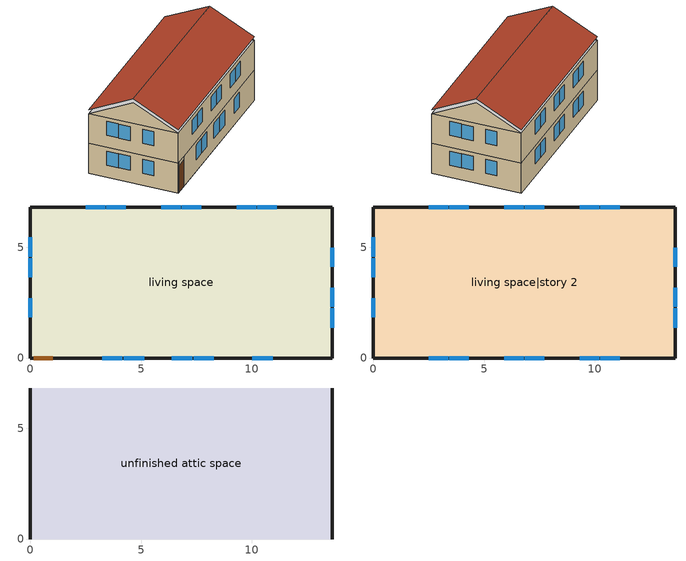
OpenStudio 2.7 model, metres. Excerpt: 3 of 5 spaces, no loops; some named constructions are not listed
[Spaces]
living space
 floor foundation (FloorFndGrndFinSlab): 0,0 0,6.82 13.63,6.82 13.63,0 z0
 wall outside (WallExtInsFin): 0,6.82 0,0 0.13,0 1.05,0 13.63,0 13.63,6.82 0,6.82 z0:2.44
 window (WindowConstruction): 3.25,0 4.16,0 / 4.22,0 5.14,0 / 6.4,0 7.31,0 / 7.37,0 8.28,0 / 10.03,0 10.94,0 z0.92:2.13; 11.12,6.82 10.25,6.82 / 10.19,6.82 9.33,6.82 / 7.71,6.82 6.85,6.82 / 6.79,6.82 5.92,6.82 / 4.3,6.82 3.44,6.82 / 3.38,6.82 2.51,6.82 / 0,5.44 0,4.57 / 0,4.51 0,3.65 / 0,2.7 0,1.84 / 13.63,1.38 13.63,2.24 / 13.63,2.3 13.63,3.17 / 13.63,4.11 13.63,4.98 z0.98:2.13
 door (Door): 0.15,0 1.02,0 z0:2.13
living space|story 2
 floor to living space (FloorFinUninsFin): 0,0 0,6.82 13.63,6.82 13.63,0 z2.44
 wall outside (WallExtInsFin): 0,6.82 0,0 13.63,0 13.63,6.82 0,6.82 z2.44:4.88
 window (WindowConstruction): 2.51,0 3.38,0 / 3.44,0 4.31,0 / 5.92,0 6.79,0 / 6.85,0 7.71,0 / 9.33,0 10.19,0 / 10.25,0 11.12,0 / 11.12,6.82 10.25,6.82 / 10.19,6.82 9.33,6.82 / 7.71,6.82 6.85,6.82 / 6.79,6.82 5.92,6.82 / 4.3,6.82 3.44,6.82 / 3.38,6.82 2.51,6.82 / 0,5.44 0,4.57 / 0,4.51 0,3.65 / 0,2.7 0,1.84 / 13.63,1.38 13.63,2.24 / 13.63,2.3 13.63,3.17 / 13.63,4.11 13.63,4.98 z3.42:4.57
unfinished attic space
 floor to living space|story 2 (FloorFinInsUnfinAttic): 0,6.82 13.63,6.82 13.63,0 0,0 z4.88
 wall outside (WallExtUninsUnfin): 0,3.41,6.58 0,6.82,4.88 0,0,4.88; 13.63,3.41,6.58 13.63,0,4.88 13.63,6.82,4.88
 roof outside (RoofUnfinInsExt): 13.63,3.41,6.89 0,3.41,6.89 0,0,5.18 13.63,0,5.18; 0,3.41,6.89 13.63,3.41,6.89 13.63,6.82,5.18 0,6.82,5.18
[Schedule:Ruleset]
res mv_1 dryer exhaust schedule: Default Day Schedule=Schedule Day 33
[Schedule:Day]
Schedule Day 33; res mv_1 dryer exhaust schedule allday2; res mv_1 dryer exhaust schedule allday3; res mv_1 dryer exhaust schedule allday4; res mv_1 dryer exhaust schedule allday6: 24, 0, 0
res mv_1 dryer exhaust schedule allday1: 7, 0, 0, 7, 10, 0.1, 8, 10, 1, 8, 20, 0.9, 14, 40, 0, 14, 50, 0.8, 15, 0, 1, 15, 10, 0.6, 24, 0, 0
res mv_1 dryer exhaust schedule allday5: 4, 0, 0, 4, 10, 0.2, 5, 40, 1, 5, 50, 0.1, 9, 0, 0, 9, 10, 0.1, 10, 10, 1, 10, 20, 0.9, 18, 0, 0, 18, 10, 0.5, 18, 20, 1, 18, 30, 0.9, 19, 10, 0, 19, 20, 0.1, 19, 40, 1, 19, 50, 0.3, 20, 30, 0, 20, 40, 0.7, 20, 50, 1, 21, 0, 0.7, 24, 0, 0
res mv_1 dryer exhaust schedule allday7: 11, 10, 0, 11, 20, 0.2, 11, 40, 1, 11, 50, 0.2, 12, 30, 0, 12, 40, 0.7, 12, 50, 1, 13, 0, 0.7, 24, 0, 0
[Schedule:Rule] Schedule Ruleset=res mv_1 dryer exhaust schedule; Apply Sunday=Yes; Apply Monday=Yes; Apply Tuesday=Yes; Apply Wednesday=Yes; Apply Thursday=Yes; Apply Friday=Yes; Apply Saturday=Yes; Date Specification Type=SpecificDates; Specific Month 1=1; Specific Month 2=1; Specific Month 3=1; Specific Month 4=1; Specific Month 6=2; Specific Month 7=2; Specific Month 8=2; Specific Month 10=3; Specific Month 11=3; Specific Month 12=3; Specific Month 14=4; Specific Month 15=4; Specific Month 16=4; Specific Month 17=4; Specific Month 19=5; Specific Month 20=5; Specific Month 21=5; Specific Month 23=6; Specific Month 24=6; Specific Month 25=6; Specific Month 27=7; Specific Month 28=7; Specific Month 29=7; Specific Month 30=7; Specific Month 32=8; Specific Month 33=8; Specific Month 34=8; Specific Month 36=9; Specific Month 37=9; Specific Month 38=9; Specific Month 39=9; Specific Month 40=10; Specific Month 41=10; Specific Month 42=10; Specific Month 43=10; Specific Month 45=11; Specific Month 46=11; Specific Month 47=11; Specific Month 49=12; Specific Month 50=12; Specific Month 51=12; Specific Month 52=12
Name | Rule Order | Day Schedule | Specific Day 1 | Specific Day 2 | Specific Day 3 | Specific Day 4 | Specific Month 5 | Specific Day 5 | Specific Day 6 | Specific Day 7 | Specific Day 8 | Specific Month 9 | Specific Day 9 | Specific Day 10 | Specific Day 11 | Specific Day 12 | Specific Month 13 | Specific Day 13 | Specific Day 14 | Specific Day 15 | Specific Day 16 | Specific Day 17 | Specific Month 18 | Specific Day 18 | Specific Day 19 | Specific Day 20 | Specific Day 21 | Specific Month 22 | Specific Day 22 | Specific Day 23 | Specific Day 24 | Specific Day 25 | Specific Month 26 | Specific Day 26 | Specific Day 27 | Specific Day 28 | Specific Day 29 | Specific Day 30 | Specific Month 31 | Specific Day 31 | Specific Day 32 | Specific Day 33 | Specific Day 34 | Specific Month 35 | Specific Day 35 | Specific Day 36 | Specific Day 37 | Specific Day 38 | Specific Day 39 | Specific Day 40 | Specific Day 41 | Specific Day 42 | Specific Day 43 | Specific Month 44 | Specific Day 44 | Specific Day 45 | Specific Day 46 | Specific Day 47 | Specific Month 48 | Specific Day 48 | Specific Day 49 | Specific Day 50 | Specific Day 51 | Specific Day 52 | Specific Month 53 | Specific Day 53
res mv_1 dryer exhaust schedule allday ruleset1 | 6 | res mv_1 dryer exhaust schedule allday1 | 1 | 8 | 15 | 22 | 1 | 29 | 5 | 12 | 19 | 2 | 26 | 5 | 12 | 19 | 3 | 26 | 2 | 9 | 16 | 23 | 4 | 30 | 7 | 14 | 21 | 5 | 28 | 4 | 11 | 18 | 6 | 25 | 2 | 9 | 16 | 23 | 7 | 30 | 6 | 13 | 20 | 8 | 27 | 3 | 10 | 17 | 24 | 1 | 8 | 15 | 22 | 10 | 29 | 5 | 12 | 19 | 11 | 26 | 3 | 10 | 17 | 24 | 12 | 31
res mv_1 dryer exhaust schedule allday ruleset2 | 5 | res mv_1 dryer exhaust schedule allday2 | 2 | 9 | 16 | 23 | 1 | 30 | 6 | 13 | 20 | 2 | 27 | 6 | 13 | 20 | 3 | 27 | 3 | 10 | 17 | 24 | 5 | 1 | 8 | 15 | 22 | 5 | 29 | 5 | 12 | 19 | 6 | 26 | 3 | 10 | 17 | 24 | 7 | 31 | 7 | 14 | 21 | 8 | 28 | 4 | 11 | 18 | 25 | 2 | 9 | 16 | 23 | 10 | 30 | 6 | 13 | 20 | 11 | 27 | 4 | 11 | 18 | 25
res mv_1 dryer exhaust schedule allday ruleset3 | 4 | res mv_1 dryer exhaust schedule allday3 | 3 | 10 | 17 | 24 | 1 | 31 | 7 | 14 | 21 | 2 | 28 | 7 | 14 | 21 | 3 | 28 | 4 | 11 | 18 | 25 | 5 | 2 | 9 | 16 | 23 | 5 | 30 | 6 | 13 | 20 | 6 | 27 | 4 | 11 | 18 | 25 | 8 | 1 | 8 | 15 | 22 | 8 | 29 | 5 | 12 | 19 | 26 | 3 | 10 | 17 | 24 | 10 | 31 | 7 | 14 | 21 | 11 | 28 | 5 | 12 | 19 | 26
res mv_1 dryer exhaust schedule allday ruleset4 | 3 | res mv_1 dryer exhaust schedule allday4 | 4 | 11 | 18 | 25 | 2 | 1 | 8 | 15 | 22 | 3 | 1 | 8 | 15 | 22 | 3 | 29 | 5 | 12 | 19 | 26 | 5 | 3 | 10 | 17 | 24 | 5 | 31 | 7 | 14 | 21 | 6 | 28 | 5 | 12 | 19 | 26 | 8 | 2 | 9 | 16 | 23 | 8 | 30 | 6 | 13 | 20 | 27 | 4 | 11 | 18 | 25 | 11 | 1 | 8 | 15 | 22 | 11 | 29 | 6 | 13 | 20 | 27
res mv_1 dryer exhaust schedule allday ruleset5 | 2 | res mv_1 dryer exhaust schedule allday5 | 5 | 12 | 19 | 26 | 2 | 2 | 9 | 16 | 23 | 3 | 2 | 9 | 16 | 23 | 3 | 30 | 6 | 13 | 20 | 27 | 5 | 4 | 11 | 18 | 25 | 6 | 1 | 8 | 15 | 22 | 6 | 29 | 6 | 13 | 20 | 27 | 8 | 3 | 10 | 17 | 24 | 8 | 31 | 7 | 14 | 21 | 28 | 5 | 12 | 19 | 26 | 11 | 2 | 9 | 16 | 23 | 11 | 30 | 7 | 14 | 21 | 28
res mv_1 dryer exhaust schedule allday ruleset6 | 1 | res mv_1 dryer exhaust schedule allday6 | 6 | 13 | 20 | 27 | 2 | 3 | 10 | 17 | 24 | 3 | 3 | 10 | 17 | 24 | 3 | 31 | 7 | 14 | 21 | 28 | 5 | 5 | 12 | 19 | 26 | 6 | 2 | 9 | 16 | 23 | 6 | 30 | 7 | 14 | 21 | 28 | 8 | 4 | 11 | 18 | 25 | 9 | 1 | 8 | 15 | 22 | 29 | 6 | 13 | 20 | 27 | 11 | 3 | 10 | 17 | 24 | 12 | 1 | 8 | 15 | 22 | 29
res mv_1 dryer exhaust schedule allday ruleset7 | 0 | res mv_1 dryer exhaust schedule allday7 | 7 | 14 | 21 | 28 | 2 | 4 | 11 | 18 | 25 | 3 | 4 | 11 | 18 | 25 | 4 | 1 | 8 | 15 | 22 | 29 | 5 | 6 | 13 | 20 | 27 | 6 | 3 | 10 | 17 | 24 | 7 | 1 | 8 | 15 | 22 | 29 | 8 | 5 | 12 | 19 | 26 | 9 | 2 | 9 | 16 | 23 | 30 | 7 | 14 | 21 | 28 | 11 | 4 | 11 | 18 | 25 | 12 | 2 | 9 | 16 | 23 | 30
